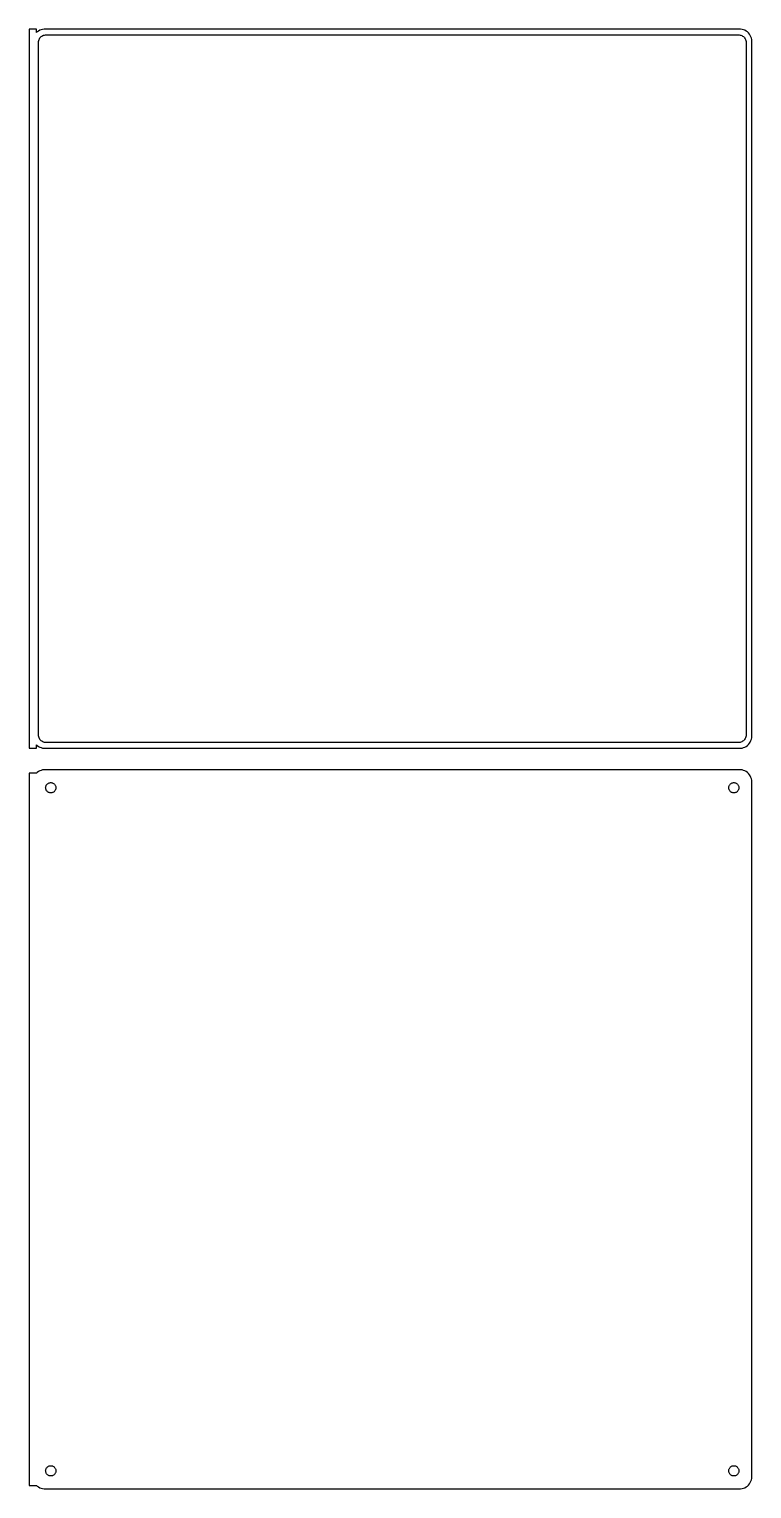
# Model space of a CAD drawing. Header units: metres. Extents: x -152 to 150, y 468 to 1077.
import ezdxf

# ---------------------------------------------------------------- set-up
doc = ezdxf.new("R2010")
doc.units = ezdxf.units.M

msp = doc.modelspace()

# ---------------------------------------------------------------- linework, layer by layer
for p, q in [((-148.5, 1076.98), (-151.5, 1076.98)), ((-151.5, 1076.98), (-151.5, 777.021)), ((-148.5, 1075.56), (-148.5, 1076.98)), ((-148.187, 1075.85), (-148.5, 1075.56)), ((-147.679, 1076.22), (-148.187, 1075.85)), ((-147.129, 1076.52), (-147.679, 1076.22)), ((-147.613, 1071.5), (-147.588, 1071.89)), ((-147.588, 1071.89), (-147.515, 1072.27)), ((-147.515, 1072.27), (-147.394, 1072.65)), ((-147.394, 1072.65), (-147.228, 1073)), ((-147.228, 1073), (-147.018, 1073.33)), ((-146.545, 1076.76), (-147.129, 1076.52)), ((-147.018, 1073.33), (-146.769, 1073.63)), ((-146.769, 1073.63), (-146.484, 1073.9)), ((-145.937, 1076.91), (-146.545, 1076.76)), ((-146.484, 1073.9), (-146.168, 1074.13)), ((-146.168, 1074.13), (-145.825, 1074.32)), ((-145.314, 1076.99), (-145.937, 1076.91)), ((-145.825, 1074.32), (-145.462, 1074.46)), ((-145.462, 1074.46), (-145.083, 1074.56)), ((145.314, 1076.99), (-145.314, 1076.99)), ((-145.083, 1074.56), (-144.695, 1074.61)), ((-144.695, 1074.61), (144.695, 1074.61)), ((144.695, 1074.61), (145.083, 1074.56)), ((145.083, 1074.56), (145.462, 1074.46)), ((145.937, 1076.91), (145.314, 1076.99)), ((145.462, 1074.46), (145.825, 1074.32)), ((145.825, 1074.32), (146.168, 1074.13)), ((146.545, 1076.76), (145.937, 1076.91)), ((146.168, 1074.13), (146.484, 1073.9)), ((146.484, 1073.9), (146.769, 1073.63)), ((147.129, 1076.52), (146.545, 1076.76)), ((146.769, 1073.63), (147.018, 1073.33)), ((147.018, 1073.33), (147.228, 1073)), ((147.679, 1076.22), (147.129, 1076.52)), ((147.228, 1073), (147.394, 1072.65)), ((147.394, 1072.65), (147.515, 1072.27)), ((147.515, 1072.27), (147.588, 1071.89)), ((147.588, 1071.89), (147.613, 1071.5)), ((148.187, 1075.85), (147.679, 1076.22)), ((148.645, 1075.42), (148.187, 1075.85)), ((149.045, 1074.94), (148.645, 1075.42)), ((149.382, 1074.41), (149.045, 1074.94)), ((149.649, 1073.84), (149.382, 1074.41)), ((149.843, 1073.24), (149.649, 1073.84)), ((149.961, 1072.63), (149.843, 1073.24)), ((150, 1072), (149.961, 1072.63)), ((150, 782), (150, 1072)), ((-147.613, 782.5), (-147.613, 1071.5)), ((147.613, 1071.5), (147.613, 782.5)), ((-147.588, 782.11), (-147.613, 782.5)), ((-147.515, 781.726), (-147.588, 782.11)), ((-147.394, 781.354), (-147.515, 781.726)), ((-147.228, 781), (-147.394, 781.354)), ((-147.018, 780.67), (-147.228, 781)), ((-146.769, 780.369), (-147.018, 780.67)), ((-146.484, 780.101), (-146.769, 780.369)), ((-146.168, 779.872), (-146.484, 780.101)), ((-145.825, 779.683), (-146.168, 779.872)), ((-145.462, 779.539), (-145.825, 779.683)), ((-145.083, 779.442), (-145.462, 779.539)), ((145.462, 779.539), (145.083, 779.442)), ((145.825, 779.683), (145.462, 779.539)), ((146.168, 779.872), (145.825, 779.683)), ((146.484, 780.101), (146.168, 779.872)), ((146.769, 780.369), (146.484, 780.101)), ((147.018, 780.67), (146.769, 780.369)), ((147.228, 781), (147.018, 780.67)), ((147.394, 781.354), (147.228, 781)), ((147.515, 781.726), (147.394, 781.354)), ((147.588, 782.11), (147.515, 781.726)), ((147.613, 782.5), (147.588, 782.11)), ((149.045, 779.061), (149.382, 779.591)), ((149.382, 779.591), (149.649, 780.159)), ((149.649, 780.159), (149.843, 780.757)), ((149.843, 780.757), (149.961, 781.373)), ((149.961, 781.373), (150, 782)), ((-151.5, 777.021), (-148.5, 777.021)), ((-148.5, 777.021), (-148.5, 778.441)), ((-148.5, 778.441), (-148.187, 778.147)), ((-148.187, 778.147), (-147.679, 777.778)), ((-147.679, 777.778), (-147.129, 777.476)), ((-147.129, 777.476), (-146.545, 777.245)), ((-146.545, 777.245), (-145.937, 777.089)), ((-145.937, 777.089), (-145.314, 777.01)), ((-145.314, 777.01), (145.314, 777.01)), ((-144.695, 779.393), (-145.083, 779.442)), ((144.695, 779.393), (-144.695, 779.393)), ((145.083, 779.442), (144.695, 779.393)), ((145.314, 777.01), (145.937, 777.089)), ((145.937, 777.089), (146.545, 777.245)), ((146.545, 777.245), (147.129, 777.476)), ((147.129, 777.476), (147.679, 777.778)), ((147.679, 777.778), (148.187, 778.147)), ((148.187, 778.147), (148.645, 778.577)), ((148.645, 778.577), (149.045, 779.061)), ((-147.129, 767.524), (-147.679, 767.222)), ((-146.545, 767.755), (-147.129, 767.524)), ((-145.937, 767.911), (-146.545, 767.755)), ((-145.314, 767.99), (-145.937, 767.911)), ((145.314, 767.99), (-145.314, 767.99)), ((145.937, 767.911), (145.314, 767.99)), ((146.545, 767.755), (145.937, 767.911)), ((147.129, 767.524), (146.545, 767.755)), ((147.679, 767.222), (147.129, 767.524)), ((-148.5, 766.653), (-151.5, 766.653)), ((-151.5, 766.653), (-151.5, 469.347)), ((-148.187, 766.853), (-148.5, 766.559)), ((-148.5, 766.559), (-148.5, 766.653)), ((-147.679, 767.222), (-148.187, 766.853)), ((-144.568, 761.031), (-144.485, 761.286)), ((-144.485, 761.286), (-144.371, 761.529)), ((-144.371, 761.529), (-144.227, 761.755)), ((-144.227, 761.755), (-144.057, 761.962)), ((-144.057, 761.962), (-143.861, 762.145)), ((-143.861, 762.145), (-143.644, 762.303)), ((-143.644, 762.303), (-143.409, 762.432)), ((-143.409, 762.432), (-143.16, 762.531)), ((-143.16, 762.531), (-142.9, 762.597)), ((-142.9, 762.597), (-142.634, 762.631)), ((-142.634, 762.631), (-142.366, 762.631)), ((-142.366, 762.631), (-142.1, 762.597)), ((-142.1, 762.597), (-141.84, 762.531)), ((-141.84, 762.531), (-141.591, 762.432)), ((-141.591, 762.432), (-141.356, 762.303)), ((-141.356, 762.303), (-141.139, 762.145)), ((-141.139, 762.145), (-140.943, 761.962)), ((-140.943, 761.962), (-140.773, 761.755)), ((-140.773, 761.755), (-140.629, 761.529)), ((-140.629, 761.529), (-140.515, 761.286)), ((-140.515, 761.286), (-140.432, 761.031)), ((140.432, 761.031), (140.515, 761.286)), ((140.515, 761.286), (140.629, 761.529)), ((140.629, 761.529), (140.773, 761.755)), ((140.773, 761.755), (140.943, 761.962)), ((140.943, 761.962), (141.139, 762.145)), ((141.139, 762.145), (141.356, 762.303)), ((141.356, 762.303), (141.591, 762.432)), ((141.591, 762.432), (141.84, 762.531)), ((141.84, 762.531), (142.1, 762.597)), ((142.1, 762.597), (142.366, 762.631)), ((142.366, 762.631), (142.634, 762.631)), ((142.634, 762.631), (142.9, 762.597)), ((142.9, 762.597), (143.16, 762.531)), ((143.16, 762.531), (143.409, 762.432)), ((143.409, 762.432), (143.644, 762.303)), ((143.644, 762.303), (143.861, 762.145)), ((143.861, 762.145), (144.057, 761.962)), ((144.057, 761.962), (144.227, 761.755)), ((144.227, 761.755), (144.371, 761.529)), ((144.371, 761.529), (144.485, 761.286)), ((144.485, 761.286), (144.568, 761.031)), ((148.187, 766.853), (147.679, 767.222)), ((148.645, 766.423), (148.187, 766.853)), ((149.045, 765.939), (148.645, 766.423)), ((149.382, 765.409), (149.045, 765.939)), ((149.649, 764.841), (149.382, 765.409)), ((149.843, 764.243), (149.649, 764.841)), ((149.961, 763.627), (149.843, 764.243)), ((150, 763), (149.961, 763.627)), ((150, 473), (150, 763)), ((-144.635, 760.5), (-144.618, 760.768)), ((-144.618, 760.232), (-144.635, 760.5)), ((-144.618, 760.768), (-144.568, 761.031)), ((-144.568, 759.969), (-144.618, 760.232)), ((-144.485, 759.714), (-144.568, 759.969)), ((-144.371, 759.471), (-144.485, 759.714)), ((-144.227, 759.245), (-144.371, 759.471)), ((-144.057, 759.038), (-144.227, 759.245)), ((-143.861, 758.855), (-144.057, 759.038)), ((-143.644, 758.697), (-143.861, 758.855)), ((-143.409, 758.568), (-143.644, 758.697)), ((-143.16, 758.469), (-143.409, 758.568)), ((-142.9, 758.403), (-143.16, 758.469)), ((-142.634, 758.369), (-142.9, 758.403)), ((-142.366, 758.369), (-142.634, 758.369)), ((-142.1, 758.403), (-142.366, 758.369)), ((-141.84, 758.469), (-142.1, 758.403)), ((-141.591, 758.568), (-141.84, 758.469)), ((-141.356, 758.697), (-141.591, 758.568)), ((-141.139, 758.855), (-141.356, 758.697)), ((-140.943, 759.038), (-141.139, 758.855)), ((-140.773, 759.245), (-140.943, 759.038)), ((-140.629, 759.471), (-140.773, 759.245)), ((-140.515, 759.714), (-140.629, 759.471)), ((-140.432, 759.969), (-140.515, 759.714)), ((-140.432, 761.031), (-140.382, 760.768)), ((-140.382, 760.232), (-140.432, 759.969)), ((-140.382, 760.768), (-140.365, 760.5)), ((-140.365, 760.5), (-140.382, 760.232)), ((140.365, 760.5), (140.382, 760.768)), ((140.382, 760.232), (140.365, 760.5)), ((140.382, 760.768), (140.432, 761.031)), ((140.432, 759.969), (140.382, 760.232)), ((140.515, 759.714), (140.432, 759.969)), ((140.629, 759.471), (140.515, 759.714)), ((140.773, 759.245), (140.629, 759.471)), ((140.943, 759.038), (140.773, 759.245)), ((141.139, 758.855), (140.943, 759.038)), ((141.356, 758.697), (141.139, 758.855)), ((141.591, 758.568), (141.356, 758.697)), ((141.84, 758.469), (141.591, 758.568)), ((142.1, 758.403), (141.84, 758.469)), ((142.366, 758.369), (142.1, 758.403)), ((142.634, 758.369), (142.366, 758.369)), ((142.9, 758.403), (142.634, 758.369)), ((143.16, 758.469), (142.9, 758.403)), ((143.409, 758.568), (143.16, 758.469)), ((143.644, 758.697), (143.409, 758.568)), ((143.861, 758.855), (143.644, 758.697)), ((144.057, 759.038), (143.861, 758.855)), ((144.227, 759.245), (144.057, 759.038)), ((144.371, 759.471), (144.227, 759.245)), ((144.485, 759.714), (144.371, 759.471)), ((144.568, 759.969), (144.485, 759.714)), ((144.568, 761.031), (144.618, 760.768)), ((144.618, 760.232), (144.568, 759.969)), ((144.618, 760.768), (144.635, 760.5)), ((144.635, 760.5), (144.618, 760.232)), ((-144.635, 475.5), (-144.618, 475.768)), ((-144.618, 475.232), (-144.635, 475.5)), ((-144.618, 475.768), (-144.568, 476.031)), ((-144.568, 474.969), (-144.618, 475.232)), ((-144.568, 476.031), (-144.485, 476.286)), ((-144.485, 476.286), (-144.371, 476.529)), ((-144.371, 476.529), (-144.227, 476.755)), ((-144.227, 476.755), (-144.057, 476.962)), ((-144.057, 476.962), (-143.861, 477.145)), ((-143.861, 477.145), (-143.644, 477.303)), ((-143.644, 477.303), (-143.409, 477.432)), ((-143.409, 477.432), (-143.16, 477.531)), ((-143.16, 477.531), (-142.9, 477.597)), ((-142.9, 477.597), (-142.634, 477.631)), ((-142.634, 477.631), (-142.366, 477.631)), ((-142.366, 477.631), (-142.1, 477.597)), ((-142.1, 477.597), (-141.84, 477.531)), ((-141.84, 477.531), (-141.591, 477.432)), ((-141.591, 477.432), (-141.356, 477.303)), ((-141.356, 477.303), (-141.139, 477.145)), ((-141.139, 477.145), (-140.943, 476.962)), ((-140.943, 476.962), (-140.773, 476.755)), ((-140.773, 476.755), (-140.629, 476.529)), ((-140.629, 476.529), (-140.515, 476.286)), ((-140.515, 476.286), (-140.432, 476.031)), ((-140.432, 476.031), (-140.382, 475.768)), ((-140.382, 475.232), (-140.432, 474.969)), ((-140.382, 475.768), (-140.365, 475.5)), ((-140.365, 475.5), (-140.382, 475.232)), ((140.365, 475.5), (140.382, 475.768)), ((140.382, 475.232), (140.365, 475.5)), ((140.382, 475.768), (140.432, 476.031)), ((140.432, 474.969), (140.382, 475.232)), ((140.432, 476.031), (140.515, 476.286)), ((140.515, 476.286), (140.629, 476.529)), ((140.629, 476.529), (140.773, 476.755)), ((140.773, 476.755), (140.943, 476.962)), ((140.943, 476.962), (141.139, 477.145)), ((141.139, 477.145), (141.356, 477.303)), ((141.356, 477.303), (141.591, 477.432)), ((141.591, 477.432), (141.84, 477.531)), ((141.84, 477.531), (142.1, 477.597)), ((142.1, 477.597), (142.366, 477.631)), ((142.366, 477.631), (142.634, 477.631)), ((142.634, 477.631), (142.9, 477.597)), ((142.9, 477.597), (143.16, 477.531)), ((143.16, 477.531), (143.409, 477.432)), ((143.409, 477.432), (143.644, 477.303)), ((143.644, 477.303), (143.861, 477.145)), ((143.861, 477.145), (144.057, 476.962)), ((144.057, 476.962), (144.227, 476.755)), ((144.227, 476.755), (144.371, 476.529)), ((144.371, 476.529), (144.485, 476.286)), ((144.485, 476.286), (144.568, 476.031)), ((144.568, 476.031), (144.618, 475.768)), ((144.618, 475.232), (144.568, 474.969)), ((144.618, 475.768), (144.635, 475.5)), ((144.635, 475.5), (144.618, 475.232)), ((-151.5, 469.347), (-148.5, 469.347)), ((-148.5, 469.347), (-148.5, 469.441)), ((-148.5, 469.441), (-148.187, 469.147)), ((-148.187, 469.147), (-147.679, 468.778)), ((-144.485, 474.714), (-144.568, 474.969)), ((-144.371, 474.471), (-144.485, 474.714)), ((-144.227, 474.245), (-144.371, 474.471)), ((-144.057, 474.038), (-144.227, 474.245)), ((-143.861, 473.855), (-144.057, 474.038)), ((-143.644, 473.697), (-143.861, 473.855)), ((-143.409, 473.568), (-143.644, 473.697)), ((-143.16, 473.469), (-143.409, 473.568)), ((-142.9, 473.403), (-143.16, 473.469)), ((-142.634, 473.369), (-142.9, 473.403)), ((-142.366, 473.369), (-142.634, 473.369)), ((-142.1, 473.403), (-142.366, 473.369)), ((-141.84, 473.469), (-142.1, 473.403)), ((-141.591, 473.568), (-141.84, 473.469)), ((-141.356, 473.697), (-141.591, 473.568)), ((-141.139, 473.855), (-141.356, 473.697)), ((-140.943, 474.038), (-141.139, 473.855)), ((-140.773, 474.245), (-140.943, 474.038)), ((-140.629, 474.471), (-140.773, 474.245)), ((-140.515, 474.714), (-140.629, 474.471)), ((-140.432, 474.969), (-140.515, 474.714)), ((140.515, 474.714), (140.432, 474.969)), ((140.629, 474.471), (140.515, 474.714)), ((140.773, 474.245), (140.629, 474.471)), ((140.943, 474.038), (140.773, 474.245)), ((141.139, 473.855), (140.943, 474.038)), ((141.356, 473.697), (141.139, 473.855)), ((141.591, 473.568), (141.356, 473.697)), ((141.84, 473.469), (141.591, 473.568)), ((142.1, 473.403), (141.84, 473.469)), ((142.366, 473.369), (142.1, 473.403)), ((142.634, 473.369), (142.366, 473.369)), ((142.9, 473.403), (142.634, 473.369)), ((143.16, 473.469), (142.9, 473.403)), ((143.409, 473.568), (143.16, 473.469)), ((143.644, 473.697), (143.409, 473.568)), ((143.861, 473.855), (143.644, 473.697)), ((144.057, 474.038), (143.861, 473.855)), ((144.227, 474.245), (144.057, 474.038)), ((144.371, 474.471), (144.227, 474.245)), ((144.485, 474.714), (144.371, 474.471)), ((144.568, 474.969), (144.485, 474.714)), ((147.679, 468.778), (148.187, 469.147)), ((148.187, 469.147), (148.645, 469.577)), ((148.645, 469.577), (149.045, 470.061)), ((149.045, 470.061), (149.382, 470.591)), ((149.382, 470.591), (149.649, 471.159)), ((149.649, 471.159), (149.843, 471.757)), ((149.843, 471.757), (149.961, 472.373)), ((149.961, 472.373), (150, 473)), ((-147.679, 468.778), (-147.129, 468.476)), ((-147.129, 468.476), (-146.545, 468.245)), ((-146.545, 468.245), (-145.937, 468.089)), ((-145.937, 468.089), (-145.314, 468.01)), ((-145.314, 468.01), (145.314, 468.01)), ((145.314, 468.01), (145.937, 468.089)), ((145.937, 468.089), (146.545, 468.245)), ((146.545, 468.245), (147.129, 468.476)), ((147.129, 468.476), (147.679, 468.778))]:
    msp.add_line(p, q)

doc.saveas('drawing.dxf')
